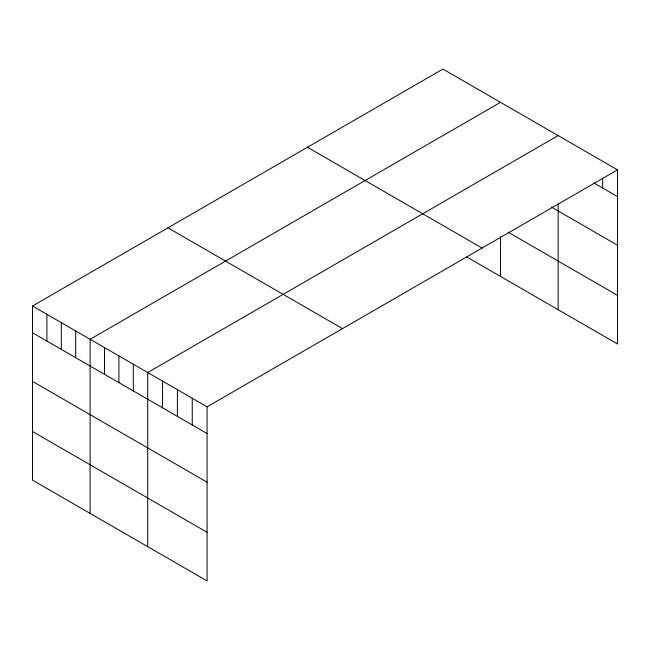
<?xml version="1.0" encoding="UTF-8"?>
<svg xmlns="http://www.w3.org/2000/svg" width="650" height="650" viewBox="0 0 650 650"><rect width="100%" height="100%" fill="white"/><g stroke="black" fill="none" stroke-linecap="round" stroke-linejoin="round"><path stroke-width="0.97" d="M32.5 306.02L207.082 406.819L207.082 580.929L32.5 480.139L32.5 306.02L442.918 69.071L617.5 169.861L617.5 343.98L466.643 256.88M500.532 102.326L90.114 339.284L90.114 513.403M558.147 135.59L147.721 372.548L147.721 546.658M207.082 406.819L617.5 169.861M593.929 182.975L617.5 196.584M551.363 207.041L617.5 245.221M508.154 232.204L617.5 295.336M307.483 147.266L482.064 248.056M167.936 227.825L342.517 328.624M32.5 332.743L207.082 433.534M32.5 381.387L207.082 482.178M32.5 431.503L207.082 532.293M602.664 178.116L602.664 188.013M558.147 203.856L558.147 309.709M500.532 236.925L500.532 276.445M192.237 398.247L192.237 424.97M177.401 389.683L177.401 416.398M162.565 381.111L162.565 407.834M133.323 364.227L133.323 390.951M118.918 355.916L118.918 382.639M104.512 347.596L104.512 374.319M75.709 330.972L75.709 357.687M61.303 322.652L61.303 349.375M46.906 314.34L46.906 341.055"/></g></svg>
